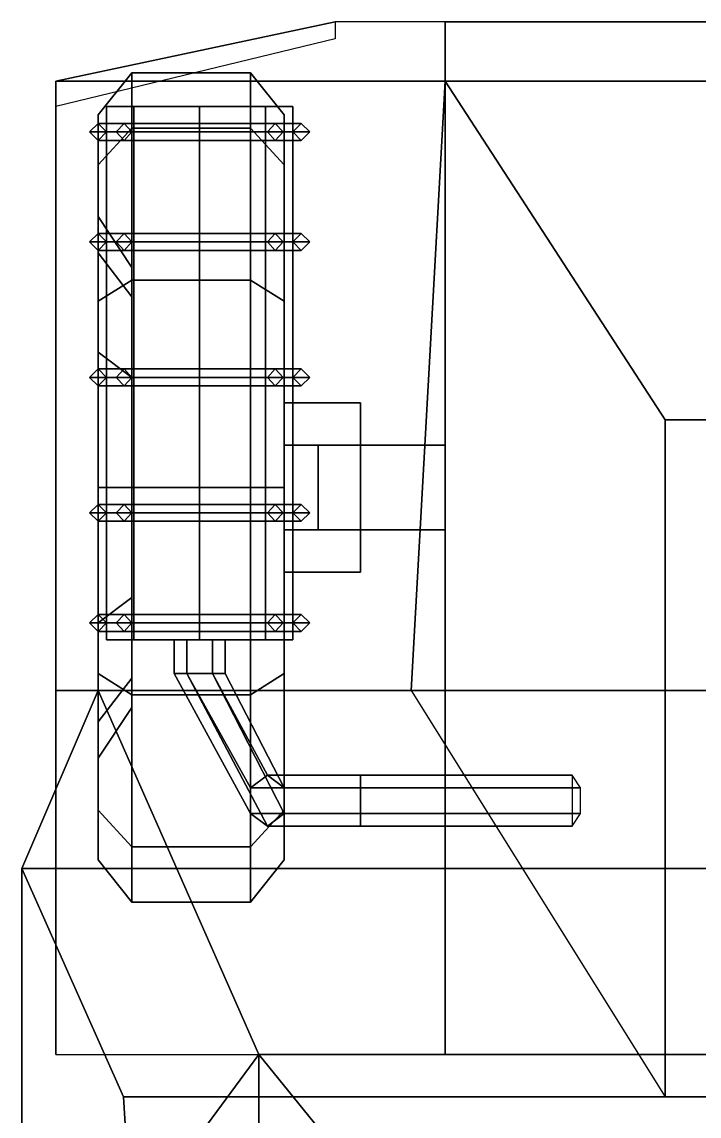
# Model space of a CAD drawing. Header units: millimetres. Extents: x -1 to 3, y -3.1 to 13.
# Drawn here: x -1 to -0.2, y 1.677 to 2.97 of the extents above; entities that cross this region are included whole.
import ezdxf

# ---------------------------------------------------------------- set-up
doc = ezdxf.new("R2010")
doc.units = ezdxf.units.MM
doc.layers.add('mudguards', color=6, linetype='Continuous')
doc.layers.add('wheels', color=2, linetype='Continuous')

msp = doc.modelspace()

# ---------------------------------------------------------------- linework, layer by layer
for points in [[(-0.5, 2.97, 0.66), (-0.5, 1.75, 0.66), (-0.5, 2.18, 1.12), (-0.5, 2.97, 0.91)], [(0.5, 2.97, 0.91), (0.5, 2.97, 0.66), (-0.5, 2.97, 0.66), (-0.5, 2.97, 0.91)], [(0.5, 2.97, 0.66), (0.5, 1.75, 0.66), (-0.5, 1.75, 0.66), (-0.5, 2.97, 0.66)], [(-0.5, 2.97, 0.91), (-0.5, 2.18, 1.12), (-0.5, 2.18, 1.12), (-0.5, 2.9, 1.12)], [(0.5, 2.9, 1.12), (0.5, 2.97, 0.91), (-0.5, 2.97, 0.91), (-0.5, 2.9, 1.12)], [(-0.5, 2.9, 1.12), (-0.54, 2.18, 1.12), (-0.24, 1.7, 1.67), (-0.24, 2.5, 1.52)], [(0.24, 2.5, 1.52), (0.5, 2.9, 1.12), (-0.5, 2.9, 1.12), (-0.24, 2.5, 1.52)], [(-0.8678, 2.87, 1.3578), (-0.9, 2.87, 1.28), (-0.9, 2.24, 1.28), (-0.8678, 2.24, 1.3578)], [(-0.9, 2.87, 1.28), (-0.8678, 2.87, 1.2022), (-0.8678, 2.24, 1.2022), (-0.9, 2.24, 1.28)], [(-0.79, 2.87, 1.39), (-0.8678, 2.87, 1.2022), (-0.9, 2.87, 1.28), (-0.8678, 2.87, 1.3578)], [(-0.79, 2.87, 1.39), (-0.8678, 2.87, 1.3578), (-0.8678, 2.24, 1.3578), (-0.79, 2.24, 1.39)], [(-0.8678, 2.87, 1.2022), (-0.79, 2.87, 1.17), (-0.79, 2.24, 1.17), (-0.8678, 2.24, 1.2022)], [(-0.7122, 2.87, 1.3578), (-0.79, 2.87, 1.17), (-0.8678, 2.87, 1.2022), (-0.79, 2.87, 1.39)], [(-0.7122, 2.87, 1.3578), (-0.79, 2.87, 1.39), (-0.79, 2.24, 1.39), (-0.7122, 2.24, 1.3578)], [(-0.79, 2.87, 1.17), (-0.7122, 2.87, 1.2022), (-0.7122, 2.24, 1.2022), (-0.79, 2.24, 1.17)], [(-0.68, 2.87, 1.28), (-0.7122, 2.87, 1.2022), (-0.79, 2.87, 1.17), (-0.7122, 2.87, 1.3578)], [(-0.68, 2.87, 1.28), (-0.7122, 2.87, 1.3578), (-0.7122, 2.24, 1.3578), (-0.68, 2.24, 1.28)], [(-0.7122, 2.87, 1.2022), (-0.68, 2.87, 1.28), (-0.68, 2.24, 1.28), (-0.7122, 2.24, 1.2022)], [(-0.91, 2.85, 1.12), (-0.92, 2.84, 1.12), (-0.92, 2.84, 1.2916), (-0.91, 2.85, 1.2896)], [(-0.9099, 2.85, 1.2899), (-0.92, 2.84, 1.2916), (-0.8885, 2.84, 1.3677), (-0.8792, 2.85, 1.3638)], [(-0.9, 2.84, 1.12), (-0.91, 2.85, 1.12), (-0.91, 2.85, 1.2896), (-0.9, 2.84, 1.2876)], [(-0.9, 2.84, 1.2876), (-0.9099, 2.85, 1.2899), (-0.8792, 2.85, 1.3638), (-0.87, 2.84, 1.36)], [(-0.8792, 2.85, 1.3638), (-0.8885, 2.84, 1.3677), (-0.79, 2.84, 1.41), (-0.79, 2.85, 1.4)], [(-0.87, 2.84, 1.36), (-0.8792, 2.85, 1.3638), (-0.79, 2.85, 1.4), (-0.79, 2.84, 1.39)], [(-0.6915, 2.84, 1.3677), (-0.7008, 2.85, 1.3638), (-0.79, 2.85, 1.4), (-0.79, 2.84, 1.41)], [(-0.7008, 2.85, 1.3638), (-0.71, 2.84, 1.36), (-0.79, 2.84, 1.39), (-0.79, 2.85, 1.4)], [(-0.67, 2.85, 1.2896), (-0.68, 2.84, 1.2876), (-0.71, 2.84, 1.36), (-0.7008, 2.85, 1.3638)], [(-0.66, 2.84, 1.2916), (-0.67, 2.85, 1.2896), (-0.7008, 2.85, 1.3638), (-0.6915, 2.84, 1.3677)], [(-0.67, 2.85, 1.12), (-0.68, 2.84, 1.12), (-0.68, 2.84, 1.2876), (-0.67, 2.85, 1.2896)], [(-0.66, 2.84, 1.12), (-0.67, 2.85, 1.12), (-0.67, 2.85, 1.2896), (-0.66, 2.84, 1.2916)], [(-0.92, 2.84, 1.12), (-0.91, 2.83, 1.12), (-0.91, 2.83, 1.2896), (-0.92, 2.84, 1.2916)], [(-0.92, 2.84, 1.2916), (-0.91, 2.83, 1.2896), (-0.8792, 2.83, 1.3638), (-0.8885, 2.84, 1.3677)], [(-0.91, 2.83, 1.12), (-0.9, 2.84, 1.12), (-0.9, 2.84, 1.2876), (-0.91, 2.83, 1.2896)], [(-0.91, 2.83, 1.2896), (-0.9, 2.84, 1.2876), (-0.87, 2.84, 1.36), (-0.8792, 2.83, 1.3638)], [(-0.8885, 2.84, 1.3677), (-0.8792, 2.83, 1.3638), (-0.79, 2.83, 1.4), (-0.79, 2.84, 1.41)], [(-0.8792, 2.83, 1.3638), (-0.87, 2.84, 1.36), (-0.79, 2.84, 1.39), (-0.79, 2.83, 1.4)], [(-0.71, 2.84, 1.36), (-0.7008, 2.83, 1.3638), (-0.79, 2.83, 1.4), (-0.79, 2.84, 1.39)], [(-0.7008, 2.83, 1.3638), (-0.6915, 2.84, 1.3677), (-0.79, 2.84, 1.41), (-0.79, 2.83, 1.4)], [(-0.68, 2.84, 1.2876), (-0.6701, 2.83, 1.2899), (-0.7008, 2.83, 1.3638), (-0.71, 2.84, 1.36)], [(-0.6701, 2.83, 1.2899), (-0.66, 2.84, 1.2916), (-0.6915, 2.84, 1.3677), (-0.7008, 2.83, 1.3638)], [(-0.68, 2.84, 1.12), (-0.67, 2.83, 1.12), (-0.67, 2.83, 1.2896), (-0.68, 2.84, 1.2876)], [(-0.67, 2.83, 1.12), (-0.66, 2.84, 1.12), (-0.66, 2.84, 1.2916), (-0.67, 2.83, 1.2896)], [(-0.91, 2.72, 1.12), (-0.92, 2.71, 1.12), (-0.92, 2.71, 1.2916), (-0.91, 2.72, 1.2896)], [(-0.9099, 2.72, 1.2899), (-0.92, 2.71, 1.2916), (-0.8885, 2.71, 1.3677), (-0.8792, 2.72, 1.3638)], [(-0.9, 2.71, 1.12), (-0.91, 2.72, 1.12), (-0.91, 2.72, 1.2896), (-0.9, 2.71, 1.2876)], [(-0.9, 2.71, 1.2876), (-0.9099, 2.72, 1.2899), (-0.8792, 2.72, 1.3638), (-0.87, 2.71, 1.36)], [(-0.8792, 2.72, 1.3638), (-0.8885, 2.71, 1.3677), (-0.79, 2.71, 1.41), (-0.79, 2.72, 1.4)], [(-0.87, 2.71, 1.36), (-0.8792, 2.72, 1.3638), (-0.79, 2.72, 1.4), (-0.79, 2.71, 1.39)], [(-0.7008, 2.72, 1.3638), (-0.71, 2.71, 1.36), (-0.79, 2.71, 1.39), (-0.79, 2.72, 1.4)], [(-0.6915, 2.71, 1.3677), (-0.7008, 2.72, 1.3638), (-0.79, 2.72, 1.4), (-0.79, 2.71, 1.41)], [(-0.67, 2.72, 1.2896), (-0.68, 2.71, 1.2876), (-0.71, 2.71, 1.36), (-0.7008, 2.72, 1.3638)], [(-0.66, 2.71, 1.2916), (-0.67, 2.72, 1.2896), (-0.7008, 2.72, 1.3638), (-0.6915, 2.71, 1.3677)], [(-0.67, 2.72, 1.12), (-0.68, 2.71, 1.12), (-0.68, 2.71, 1.2876), (-0.67, 2.72, 1.2896)], [(-0.66, 2.71, 1.12), (-0.67, 2.72, 1.12), (-0.67, 2.72, 1.2896), (-0.66, 2.71, 1.2916)], [(-0.92, 2.71, 1.12), (-0.91, 2.7, 1.12), (-0.91, 2.7, 1.2896), (-0.92, 2.71, 1.2916)], [(-0.92, 2.71, 1.2916), (-0.91, 2.7, 1.2896), (-0.8792, 2.7, 1.3638), (-0.8885, 2.71, 1.3677)], [(-0.91, 2.7, 1.12), (-0.9, 2.71, 1.12), (-0.9, 2.71, 1.2876), (-0.91, 2.7, 1.2896)], [(-0.91, 2.7, 1.2896), (-0.9, 2.71, 1.2876), (-0.87, 2.71, 1.36), (-0.8792, 2.7, 1.3638)], [(-0.8885, 2.71, 1.3677), (-0.8792, 2.7, 1.3638), (-0.79, 2.7, 1.4), (-0.79, 2.71, 1.41)], [(-0.8792, 2.7, 1.3638), (-0.87, 2.71, 1.36), (-0.79, 2.71, 1.39), (-0.79, 2.7, 1.4)], [(-0.7008, 2.7, 1.3638), (-0.6915, 2.71, 1.3677), (-0.79, 2.71, 1.41), (-0.79, 2.7, 1.4)], [(-0.71, 2.71, 1.36), (-0.7008, 2.7, 1.3638), (-0.79, 2.7, 1.4), (-0.79, 2.71, 1.39)], [(-0.68, 2.71, 1.2876), (-0.6701, 2.7, 1.2899), (-0.7008, 2.7, 1.3638), (-0.71, 2.71, 1.36)], [(-0.6701, 2.7, 1.2899), (-0.66, 2.71, 1.2916), (-0.6915, 2.71, 1.3677), (-0.7008, 2.7, 1.3638)], [(-0.68, 2.71, 1.12), (-0.67, 2.7, 1.12), (-0.67, 2.7, 1.2896), (-0.68, 2.71, 1.2876)], [(-0.67, 2.7, 1.12), (-0.66, 2.71, 1.12), (-0.66, 2.71, 1.2916), (-0.67, 2.7, 1.2896)], [(-0.91, 2.56, 1.12), (-0.92, 2.55, 1.12), (-0.92, 2.55, 1.2916), (-0.91, 2.56, 1.2896)], [(-0.9099, 2.56, 1.2899), (-0.92, 2.55, 1.2916), (-0.8885, 2.55, 1.3677), (-0.8792, 2.56, 1.3638)], [(-0.9, 2.55, 1.12), (-0.91, 2.56, 1.12), (-0.91, 2.56, 1.2896), (-0.9, 2.55, 1.2876)], [(-0.9, 2.55, 1.2876), (-0.9099, 2.56, 1.2899), (-0.8792, 2.56, 1.3638), (-0.87, 2.55, 1.36)], [(-0.8792, 2.56, 1.3638), (-0.8885, 2.55, 1.3677), (-0.79, 2.55, 1.41), (-0.79, 2.56, 1.4)], [(-0.87, 2.55, 1.36), (-0.8792, 2.56, 1.3638), (-0.79, 2.56, 1.4), (-0.79, 2.55, 1.39)], [(-0.6915, 2.55, 1.3677), (-0.7008, 2.56, 1.3638), (-0.79, 2.56, 1.4), (-0.79, 2.55, 1.41)], [(-0.7008, 2.56, 1.3638), (-0.71, 2.55, 1.36), (-0.79, 2.55, 1.39), (-0.79, 2.56, 1.4)], [(-0.67, 2.56, 1.2896), (-0.68, 2.55, 1.2876), (-0.71, 2.55, 1.36), (-0.7008, 2.56, 1.3638)], [(-0.66, 2.55, 1.2916), (-0.67, 2.56, 1.2896), (-0.7008, 2.56, 1.3638), (-0.6915, 2.55, 1.3677)], [(-0.67, 2.56, 1.12), (-0.68, 2.55, 1.12), (-0.68, 2.55, 1.2876), (-0.67, 2.56, 1.2896)], [(-0.66, 2.55, 1.12), (-0.67, 2.56, 1.12), (-0.67, 2.56, 1.2896), (-0.66, 2.55, 1.2916)], [(-0.92, 2.55, 1.12), (-0.91, 2.54, 1.12), (-0.91, 2.54, 1.2896), (-0.92, 2.55, 1.2916)], [(-0.92, 2.55, 1.2916), (-0.91, 2.54, 1.2896), (-0.8792, 2.54, 1.3638), (-0.8885, 2.55, 1.3677)], [(-0.91, 2.54, 1.12), (-0.9, 2.55, 1.12), (-0.9, 2.55, 1.2876), (-0.91, 2.54, 1.2896)], [(-0.91, 2.54, 1.2896), (-0.9, 2.55, 1.2876), (-0.87, 2.55, 1.36), (-0.8792, 2.54, 1.3638)], [(-0.8885, 2.55, 1.3677), (-0.8792, 2.54, 1.3638), (-0.79, 2.54, 1.4), (-0.79, 2.55, 1.41)], [(-0.8792, 2.54, 1.3638), (-0.87, 2.55, 1.36), (-0.79, 2.55, 1.39), (-0.79, 2.54, 1.4)], [(-0.71, 2.55, 1.36), (-0.7008, 2.54, 1.3638), (-0.79, 2.54, 1.4), (-0.79, 2.55, 1.39)], [(-0.7008, 2.54, 1.3638), (-0.6915, 2.55, 1.3677), (-0.79, 2.55, 1.41), (-0.79, 2.54, 1.4)], [(-0.68, 2.55, 1.2876), (-0.6701, 2.54, 1.2899), (-0.7008, 2.54, 1.3638), (-0.71, 2.55, 1.36)], [(-0.6701, 2.54, 1.2899), (-0.66, 2.55, 1.2916), (-0.6915, 2.55, 1.3677), (-0.7008, 2.54, 1.3638)], [(-0.68, 2.55, 1.12), (-0.67, 2.54, 1.12), (-0.67, 2.54, 1.2896), (-0.68, 2.55, 1.2876)], [(-0.67, 2.54, 1.12), (-0.66, 2.55, 1.12), (-0.66, 2.55, 1.2916), (-0.67, 2.54, 1.2896)], [(-0.6, 2.47, 0.5766), (-0.6, 2.52, 0.49), (-0.69, 2.52, 0.49), (-0.69, 2.47, 0.5766)], [(-0.6, 2.52, 0.49), (-0.6, 2.47, 0.4034), (-0.69, 2.47, 0.4034), (-0.69, 2.52, 0.49)], [(-0.6, 2.52, 0.49), (-0.6, 2.32, 0.49), (-0.6, 2.37, 0.4034), (-0.6, 2.47, 0.4034)], [(-0.6, 2.47, 0.5766), (-0.6, 2.37, 0.5766), (-0.6, 2.32, 0.49), (-0.6, 2.52, 0.49)], [(-0.24, 2.5, 1.52), (-0.24, 1.7, 1.67), (0.24, 1.7, 1.67), (0.24, 2.5, 1.52)], [(-0.65, 2.37, 0.5766), (-0.65, 2.47, 0.5766), (-0.69, 2.47, 0.5766), (-0.69, 2.37, 0.5766)], [(-0.6, 2.47, 0.4034), (-0.6, 2.37, 0.4034), (-0.69, 2.37, 0.4034), (-0.69, 2.47, 0.4034)], [(-0.5, 2.47, 0.76), (-0.5, 2.47, 0.66), (-0.6, 2.47, 0.5766), (-0.65, 2.47, 0.5766)], [(-0.65, 2.47, 0.5766), (-0.65, 2.37, 0.5766), (-0.5, 2.37, 0.76), (-0.5, 2.47, 0.76)], [(-0.5, 2.47, 0.66), (-0.5, 2.37, 0.66), (-0.6, 2.37, 0.5766), (-0.6, 2.47, 0.5766)], [(-0.91, 2.4, 1.12), (-0.92, 2.39, 1.12), (-0.92, 2.39, 1.2916), (-0.91, 2.4, 1.2896)], [(-0.9099, 2.4, 1.2899), (-0.92, 2.39, 1.2916), (-0.8885, 2.39, 1.3677), (-0.8792, 2.4, 1.3638)], [(-0.9, 2.39, 1.12), (-0.91, 2.4, 1.12), (-0.91, 2.4, 1.2896), (-0.9, 2.39, 1.2876)], [(-0.9, 2.39, 1.2876), (-0.9099, 2.4, 1.2899), (-0.8792, 2.4, 1.3638), (-0.87, 2.39, 1.36)], [(-0.8792, 2.4, 1.3638), (-0.8885, 2.39, 1.3677), (-0.79, 2.39, 1.41), (-0.79, 2.4, 1.4)], [(-0.87, 2.39, 1.36), (-0.8792, 2.4, 1.3638), (-0.79, 2.4, 1.4), (-0.79, 2.39, 1.39)], [(-0.7008, 2.4, 1.3638), (-0.71, 2.39, 1.36), (-0.79, 2.39, 1.39), (-0.79, 2.4, 1.4)], [(-0.6915, 2.39, 1.3677), (-0.7008, 2.4, 1.3638), (-0.79, 2.4, 1.4), (-0.79, 2.39, 1.41)], [(-0.67, 2.4, 1.2896), (-0.68, 2.39, 1.2876), (-0.71, 2.39, 1.36), (-0.7008, 2.4, 1.3638)], [(-0.66, 2.39, 1.2916), (-0.67, 2.4, 1.2896), (-0.7008, 2.4, 1.3638), (-0.6915, 2.39, 1.3677)], [(-0.67, 2.4, 1.12), (-0.68, 2.39, 1.12), (-0.68, 2.39, 1.2876), (-0.67, 2.4, 1.2896)], [(-0.66, 2.39, 1.12), (-0.67, 2.4, 1.12), (-0.67, 2.4, 1.2896), (-0.66, 2.39, 1.2916)], [(-0.92, 2.39, 1.12), (-0.91, 2.38, 1.12), (-0.91, 2.38, 1.2896), (-0.92, 2.39, 1.2916)], [(-0.92, 2.39, 1.2916), (-0.91, 2.38, 1.2896), (-0.8792, 2.38, 1.3638), (-0.8885, 2.39, 1.3677)], [(-0.91, 2.38, 1.12), (-0.9, 2.39, 1.12), (-0.9, 2.39, 1.2876), (-0.91, 2.38, 1.2896)], [(-0.91, 2.38, 1.2896), (-0.9, 2.39, 1.2876), (-0.87, 2.39, 1.36), (-0.8792, 2.38, 1.3638)], [(-0.8885, 2.39, 1.3677), (-0.8792, 2.38, 1.3638), (-0.79, 2.38, 1.4), (-0.79, 2.39, 1.41)], [(-0.8792, 2.38, 1.3638), (-0.87, 2.39, 1.36), (-0.79, 2.39, 1.39), (-0.79, 2.38, 1.4)], [(-0.7008, 2.38, 1.3638), (-0.6915, 2.39, 1.3677), (-0.79, 2.39, 1.41), (-0.79, 2.38, 1.4)], [(-0.71, 2.39, 1.36), (-0.7008, 2.38, 1.3638), (-0.79, 2.38, 1.4), (-0.79, 2.39, 1.39)], [(-0.68, 2.39, 1.2876), (-0.6701, 2.38, 1.2899), (-0.7008, 2.38, 1.3638), (-0.71, 2.39, 1.36)], [(-0.6701, 2.38, 1.2899), (-0.66, 2.39, 1.2916), (-0.6915, 2.39, 1.3677), (-0.7008, 2.38, 1.3638)], [(-0.68, 2.39, 1.12), (-0.67, 2.38, 1.12), (-0.67, 2.38, 1.2896), (-0.68, 2.39, 1.2876)], [(-0.67, 2.38, 1.12), (-0.66, 2.39, 1.12), (-0.66, 2.39, 1.2916), (-0.67, 2.38, 1.2896)], [(-0.6, 2.32, 0.49), (-0.6, 2.37, 0.5766), (-0.69, 2.37, 0.5766), (-0.69, 2.32, 0.49)], [(-0.6, 2.37, 0.4034), (-0.6, 2.32, 0.49), (-0.69, 2.32, 0.49), (-0.69, 2.37, 0.4034)], [(-0.65, 2.37, 0.5766), (-0.6, 2.37, 0.5766), (-0.5, 2.37, 0.66), (-0.5, 2.37, 0.76)], [(-0.91, 2.27, 1.12), (-0.92, 2.26, 1.12), (-0.92, 2.26, 1.2916), (-0.91, 2.27, 1.2896)], [(-0.9099, 2.27, 1.2899), (-0.92, 2.26, 1.2916), (-0.8885, 2.26, 1.3677), (-0.8792, 2.27, 1.3638)], [(-0.9, 2.26, 1.12), (-0.91, 2.27, 1.12), (-0.91, 2.27, 1.2896), (-0.9, 2.26, 1.2876)], [(-0.9, 2.26, 1.2876), (-0.9099, 2.27, 1.2899), (-0.8792, 2.27, 1.3638), (-0.87, 2.26, 1.36)], [(-0.8792, 2.27, 1.3638), (-0.8885, 2.26, 1.3677), (-0.79, 2.26, 1.41), (-0.79, 2.27, 1.4)], [(-0.87, 2.26, 1.36), (-0.8792, 2.27, 1.3638), (-0.79, 2.27, 1.4), (-0.79, 2.26, 1.39)], [(-0.7008, 2.27, 1.3638), (-0.71, 2.26, 1.36), (-0.79, 2.26, 1.39), (-0.79, 2.27, 1.4)], [(-0.6915, 2.26, 1.3677), (-0.7008, 2.27, 1.3638), (-0.79, 2.27, 1.4), (-0.79, 2.26, 1.41)], [(-0.67, 2.27, 1.2896), (-0.68, 2.26, 1.2876), (-0.71, 2.26, 1.36), (-0.7008, 2.27, 1.3638)], [(-0.66, 2.26, 1.2916), (-0.67, 2.27, 1.2896), (-0.7008, 2.27, 1.3638), (-0.6915, 2.26, 1.3677)], [(-0.67, 2.27, 1.12), (-0.68, 2.26, 1.12), (-0.68, 2.26, 1.2876), (-0.67, 2.27, 1.2896)], [(-0.66, 2.26, 1.12), (-0.67, 2.27, 1.12), (-0.67, 2.27, 1.2896), (-0.66, 2.26, 1.2916)], [(-0.92, 2.26, 1.12), (-0.91, 2.25, 1.12), (-0.91, 2.25, 1.2896), (-0.92, 2.26, 1.2916)], [(-0.92, 2.26, 1.2916), (-0.91, 2.25, 1.2896), (-0.8792, 2.25, 1.3638), (-0.8885, 2.26, 1.3677)], [(-0.91, 2.25, 1.12), (-0.9, 2.26, 1.12), (-0.9, 2.26, 1.2876), (-0.91, 2.25, 1.2896)], [(-0.91, 2.25, 1.2896), (-0.9, 2.26, 1.2876), (-0.87, 2.26, 1.36), (-0.8792, 2.25, 1.3638)], [(-0.8885, 2.26, 1.3677), (-0.8792, 2.25, 1.3638), (-0.79, 2.25, 1.4), (-0.79, 2.26, 1.41)], [(-0.8792, 2.25, 1.3638), (-0.87, 2.26, 1.36), (-0.79, 2.26, 1.39), (-0.79, 2.25, 1.4)], [(-0.7008, 2.25, 1.3638), (-0.6915, 2.26, 1.3677), (-0.79, 2.26, 1.41), (-0.79, 2.25, 1.4)], [(-0.71, 2.26, 1.36), (-0.7008, 2.25, 1.3638), (-0.79, 2.25, 1.4), (-0.79, 2.26, 1.39)], [(-0.68, 2.26, 1.2876), (-0.6701, 2.25, 1.2899), (-0.7008, 2.25, 1.3638), (-0.71, 2.26, 1.36)], [(-0.6701, 2.25, 1.2899), (-0.66, 2.26, 1.2916), (-0.6915, 2.26, 1.3677), (-0.7008, 2.25, 1.3638)], [(-0.68, 2.26, 1.12), (-0.67, 2.25, 1.12), (-0.67, 2.25, 1.2896), (-0.68, 2.26, 1.2876)], [(-0.67, 2.25, 1.12), (-0.66, 2.26, 1.12), (-0.66, 2.26, 1.2916), (-0.67, 2.25, 1.2896)], [(-0.8678, 2.24, 1.3578), (-0.9, 2.24, 1.28), (-0.8678, 2.24, 1.2022), (-0.79, 2.24, 1.39)], [(-0.79, 2.24, 1.39), (-0.8678, 2.24, 1.2022), (-0.79, 2.24, 1.17), (-0.7122, 2.24, 1.3578)], [(-0.805, 2.24, 1.306), (-0.82, 2.24, 1.28), (-0.82, 2.2, 1.28), (-0.805, 2.2, 1.306)], [(-0.82, 2.24, 1.28), (-0.805, 2.24, 1.254), (-0.805, 2.2, 1.254), (-0.82, 2.2, 1.28)], [(-0.775, 2.24, 1.306), (-0.805, 2.24, 1.306), (-0.805, 2.2, 1.306), (-0.775, 2.2, 1.306)], [(-0.805, 2.24, 1.254), (-0.775, 2.24, 1.254), (-0.775, 2.2, 1.254), (-0.805, 2.2, 1.254)], [(-0.7122, 2.24, 1.3578), (-0.79, 2.24, 1.17), (-0.7122, 2.24, 1.2022), (-0.68, 2.24, 1.28)], [(-0.76, 2.24, 1.28), (-0.775, 2.24, 1.306), (-0.775, 2.2, 1.306), (-0.76, 2.2, 1.28)], [(-0.775, 2.24, 1.254), (-0.76, 2.24, 1.28), (-0.76, 2.2, 1.28), (-0.775, 2.2, 1.254)], [(-0.805, 2.2, 1.306), (-0.82, 2.2, 1.28), (-0.73, 2.035, 1.416), (-0.73, 2.065, 1.416)], [(-0.82, 2.2, 1.28), (-0.805, 2.2, 1.254), (-0.71, 2.02, 1.39), (-0.73, 2.035, 1.416)], [(-0.775, 2.2, 1.306), (-0.805, 2.2, 1.306), (-0.73, 2.065, 1.416), (-0.71, 2.08, 1.39)], [(-0.805, 2.2, 1.254), (-0.775, 2.2, 1.254), (-0.69, 2.035, 1.364), (-0.71, 2.02, 1.39)], [(-0.76, 2.2, 1.28), (-0.775, 2.2, 1.306), (-0.71, 2.08, 1.39), (-0.69, 2.065, 1.364)], [(-0.775, 2.2, 1.254), (-0.76, 2.2, 1.28), (-0.69, 2.065, 1.364), (-0.69, 2.035, 1.364)], [(-0.91, 2.18, 1.12), (-0.72, 1.75, 0.66), (-1, 1.37, 1.36), (-1, 1.97, 1.36)], [(1, 1.97, 1.36), (0.91, 2.18, 1.12), (-0.91, 2.18, 1.12), (-1, 1.97, 1.36)], [(0.91, 2.18, 1.12), (0.72, 1.75, 0.66), (-0.72, 1.75, 0.66), (-0.91, 2.18, 1.12)], [(-0.71, 2.08, 1.39), (-0.73, 2.065, 1.416), (-0.6, 2.065, 1.456), (-0.6, 2.08, 1.43)], [(-0.69, 2.065, 1.364), (-0.71, 2.08, 1.39), (-0.6, 2.08, 1.43), (-0.6, 2.065, 1.404)], [(-0.34, 2.065, 1.416), (-0.35, 2.08, 1.39), (-0.6, 2.08, 1.43), (-0.6, 2.065, 1.456)], [(-0.35, 2.08, 1.39), (-0.35, 2.065, 1.364), (-0.6, 2.065, 1.404), (-0.6, 2.08, 1.43)], [(-0.73, 2.065, 1.416), (-0.73, 2.035, 1.416), (-0.6, 2.035, 1.456), (-0.6, 2.065, 1.456)], [(-0.69, 2.035, 1.364), (-0.69, 2.065, 1.364), (-0.6, 2.065, 1.404), (-0.6, 2.035, 1.404)], [(-0.34, 2.035, 1.416), (-0.34, 2.065, 1.416), (-0.6, 2.065, 1.456), (-0.6, 2.035, 1.456)], [(-0.35, 2.065, 1.364), (-0.35, 2.035, 1.364), (-0.6, 2.035, 1.404), (-0.6, 2.065, 1.404)], [(-0.73, 2.035, 1.416), (-0.71, 2.02, 1.39), (-0.6, 2.02, 1.43), (-0.6, 2.035, 1.456)], [(-0.71, 2.02, 1.39), (-0.69, 2.035, 1.364), (-0.6, 2.035, 1.404), (-0.6, 2.02, 1.43)], [(-0.35, 2.02, 1.39), (-0.34, 2.035, 1.416), (-0.6, 2.035, 1.456), (-0.6, 2.02, 1.43)], [(-0.35, 2.035, 1.364), (-0.35, 2.02, 1.39), (-0.6, 2.02, 1.43), (-0.6, 2.035, 1.404)], [(0.88, 1.7, 1.67), (1, 1.97, 1.36), (-1, 1.97, 1.36), (-0.88, 1.7, 1.67)], [(-1, 1.97, 1.36), (-1, 1.37, 1.36), (-0.86, 1.37, 1.73), (-0.88, 1.7, 1.67)], [(-0.72, 1.75, 0.66), (-0.72, 1.44, 0.66), (-1, 1.37, 1.36)], [(0.72, 1.75, 0.66), (0.59, 1.59, 0.66), (-0.59, 1.59, 0.66), (-0.72, 1.75, 0.66)], [(-0.59, 1.59, 0.66), (-0.59, 1.44, 0.66), (-0.72, 1.44, 0.66), (-0.72, 1.75, 0.66)], [(-0.88, 1.7, 1.67), (-0.86, 1.37, 1.73), (0.86, 1.37, 1.73), (0.88, 1.7, 1.67)]]:
    msp.add_3dface(points)
at = {"layer": 'mudguards'}
for points in [[(-0.5, 2.9, 1.12), (-0.5, 2.97, 0.91), (-0.63, 2.97, 0.91), (-0.96, 2.9, 1.12)], [(-0.96, 2.9, 1.12), (-0.63, 2.97, 0.91), (-0.63, 2.95, 0.9), (-0.96, 2.87, 1.09)], [(-0.54, 2.18, 1.12), (-0.5, 2.9, 1.12), (-0.96, 2.9, 1.12), (-0.96, 2.18, 1.12)], [(-0.96, 2.18, 1.12), (-0.96, 2.9, 1.12), (-0.96, 2.87, 1.09), (-0.96, 2.19, 1.09)], [(-0.96, 1.75, 0.66), (-0.96, 2.18, 1.12), (-0.96, 2.19, 1.09), (-0.96, 1.78, 0.65)], [(-0.72, 1.75, 0.66), (-0.91, 2.18, 1.12), (-0.96, 2.18, 1.12), (-0.96, 1.75, 0.66)]]:
    msp.add_3dface(points, dxfattribs=at)
at = {"layer": 'wheels'}
for points in [[(-0.87, 2.8444, 0.735), (-0.87, 2.91, 0.49), (-0.91, 2.86, 0.49), (-0.91, 2.8011, 0.71)], [(-0.87, 2.91, 0.49), (-0.87, 2.8444, 0.245), (-0.91, 2.8011, 0.27), (-0.91, 2.86, 0.49)], [(-0.73, 2.8444, 0.735), (-0.73, 2.91, 0.49), (-0.87, 2.91, 0.49), (-0.87, 2.8444, 0.735)], [(-0.73, 2.91, 0.49), (-0.73, 2.8444, 0.245), (-0.87, 2.8444, 0.245), (-0.87, 2.91, 0.49)], [(-0.73, 2.8444, 0.245), (-0.73, 2.91, 0.49), (-0.69, 2.86, 0.49), (-0.69, 2.8011, 0.27)], [(-0.73, 2.91, 0.49), (-0.73, 2.8444, 0.735), (-0.69, 2.8011, 0.71), (-0.69, 2.86, 0.49)], [(-0.91, 2.8011, 0.71), (-0.91, 2.86, 0.49), (-0.91, 2.74, 0.49), (-0.91, 2.6971, 0.65)], [(-0.91, 2.86, 0.49), (-0.91, 2.8011, 0.27), (-0.91, 2.6971, 0.33), (-0.91, 2.74, 0.49)], [(-0.69, 2.8011, 0.71), (-0.69, 2.2, 0.8711), (-0.69, 2.0389, 0.71), (-0.69, 2.86, 0.49)], [(-0.69, 2.86, 0.49), (-0.69, 2.0389, 0.71), (-0.69, 1.98, 0.49), (-0.69, 2.8011, 0.27)], [(-0.87, 2.665, 0.9144), (-0.87, 2.8444, 0.735), (-0.91, 2.8011, 0.71), (-0.91, 2.64, 0.8711)], [(-0.87, 2.8444, 0.245), (-0.87, 2.665, 0.0656), (-0.91, 2.64, 0.1089), (-0.91, 2.8011, 0.27)], [(-0.73, 2.665, 0.9144), (-0.73, 2.8444, 0.735), (-0.87, 2.8444, 0.735), (-0.87, 2.665, 0.9144)], [(-0.73, 2.8444, 0.245), (-0.73, 2.665, 0.0656), (-0.87, 2.665, 0.0656), (-0.87, 2.8444, 0.245)], [(-0.73, 2.665, 0.0656), (-0.73, 2.8444, 0.245), (-0.69, 2.8011, 0.27), (-0.69, 2.64, 0.1089)], [(-0.73, 2.8444, 0.735), (-0.73, 2.665, 0.9144), (-0.69, 2.64, 0.8711), (-0.69, 2.8011, 0.71)], [(-0.91, 2.64, 0.8711), (-0.91, 2.8011, 0.71), (-0.91, 2.6971, 0.65), (-0.91, 2.58, 0.7671)], [(-0.91, 2.8011, 0.27), (-0.91, 2.64, 0.1089), (-0.91, 2.58, 0.2129), (-0.91, 2.6971, 0.33)], [(-0.69, 2.64, 0.8711), (-0.69, 2.42, 0.93), (-0.69, 2.2, 0.8711), (-0.69, 2.8011, 0.71)], [(-0.69, 2.8011, 0.27), (-0.69, 1.98, 0.49), (-0.69, 2.0389, 0.27), (-0.69, 2.64, 0.1089)], [(-0.91, 2.74, 0.49), (-0.91, 2.6971, 0.33), (-0.87, 2.6452, 0.36), (-0.87, 2.68, 0.49)], [(-0.91, 2.6971, 0.65), (-0.91, 2.74, 0.49), (-0.87, 2.68, 0.49), (-0.87, 2.6452, 0.62)], [(-0.91, 2.6971, 0.33), (-0.91, 2.58, 0.2129), (-0.87, 2.55, 0.2648), (-0.87, 2.6452, 0.36)], [(-0.91, 2.58, 0.7671), (-0.91, 2.6971, 0.65), (-0.87, 2.6452, 0.62), (-0.87, 2.55, 0.7152)], [(-0.87, 2.29, 0.7152), (-0.87, 2.6452, 0.62), (-0.87, 2.68, 0.49), (-0.87, 2.1948, 0.62)], [(-0.87, 2.1948, 0.62), (-0.87, 2.68, 0.49), (-0.87, 2.6452, 0.36), (-0.87, 2.16, 0.49)], [(-0.87, 2.42, 0.98), (-0.87, 2.665, 0.9144), (-0.91, 2.64, 0.8711), (-0.91, 2.42, 0.93)], [(-0.87, 2.665, 0.0656), (-0.87, 2.42), (-0.91, 2.42, 0.05), (-0.91, 2.64, 0.1089)], [(-0.73, 2.42, 0.98), (-0.73, 2.665, 0.9144), (-0.87, 2.665, 0.9144), (-0.87, 2.42, 0.98)], [(-0.73, 2.665, 0.0656), (-0.73, 2.42), (-0.87, 2.42), (-0.87, 2.665, 0.0656)], [(-0.73, 2.42), (-0.73, 2.665, 0.0656), (-0.69, 2.64, 0.1089), (-0.69, 2.42, 0.05)], [(-0.73, 2.665, 0.9144), (-0.73, 2.42, 0.98), (-0.69, 2.42, 0.93), (-0.69, 2.64, 0.8711)], [(-0.91, 2.42, 0.93), (-0.91, 2.64, 0.8711), (-0.91, 2.58, 0.7671), (-0.91, 2.42, 0.81)], [(-0.91, 2.64, 0.1089), (-0.91, 2.42, 0.05), (-0.91, 2.42, 0.17), (-0.91, 2.58, 0.2129)], [(-0.87, 2.42, 0.75), (-0.87, 2.55, 0.7152), (-0.87, 2.6452, 0.62), (-0.87, 2.29, 0.7152)], [(-0.87, 2.16, 0.49), (-0.87, 2.6452, 0.36), (-0.87, 2.55, 0.2648), (-0.87, 2.1948, 0.36)], [(-0.69, 2.64, 0.1089), (-0.69, 2.0389, 0.27), (-0.69, 2.2, 0.1089), (-0.69, 2.42, 0.05)], [(-0.91, 2.58, 0.2129), (-0.91, 2.42, 0.17), (-0.87, 2.42, 0.23), (-0.87, 2.55, 0.2648)], [(-0.91, 2.42, 0.81), (-0.91, 2.58, 0.7671), (-0.87, 2.55, 0.7152), (-0.87, 2.42, 0.75)], [(-0.87, 2.1948, 0.36), (-0.87, 2.55, 0.2648), (-0.87, 2.42, 0.23), (-0.87, 2.29, 0.2648)], [(-0.91, 2.42, 0.17), (-0.91, 2.26, 0.2129), (-0.87, 2.29, 0.2648), (-0.87, 2.42, 0.23)], [(-0.91, 2.26, 0.7671), (-0.91, 2.42, 0.81), (-0.87, 2.42, 0.75), (-0.87, 2.29, 0.7152)], [(-0.87, 2.175, 0.9144), (-0.87, 2.42, 0.98), (-0.91, 2.42, 0.93), (-0.91, 2.2, 0.8711)], [(-0.87, 2.42), (-0.87, 2.175, 0.0656), (-0.91, 2.2, 0.1089), (-0.91, 2.42, 0.05)], [(-0.91, 2.2, 0.8711), (-0.91, 2.42, 0.93), (-0.91, 2.42, 0.81), (-0.91, 2.26, 0.7671)], [(-0.91, 2.42, 0.05), (-0.91, 2.2, 0.1089), (-0.91, 2.26, 0.2129), (-0.91, 2.42, 0.17)], [(-0.73, 2.175, 0.9144), (-0.73, 2.42, 0.98), (-0.87, 2.42, 0.98), (-0.87, 2.175, 0.9144)], [(-0.73, 2.42), (-0.73, 2.175, 0.0656), (-0.87, 2.175, 0.0656), (-0.87, 2.42)], [(-0.73, 2.175, 0.0656), (-0.73, 2.42), (-0.69, 2.42, 0.05), (-0.69, 2.2, 0.1089)], [(-0.73, 2.42, 0.98), (-0.73, 2.175, 0.9144), (-0.69, 2.2, 0.8711), (-0.69, 2.42, 0.93)], [(-0.91, 2.26, 0.2129), (-0.91, 2.1429, 0.33), (-0.87, 2.1948, 0.36), (-0.87, 2.29, 0.2648)], [(-0.91, 2.1429, 0.65), (-0.91, 2.26, 0.7671), (-0.87, 2.29, 0.7152), (-0.87, 2.1948, 0.62)], [(-0.91, 2.2, 0.1089), (-0.91, 2.0389, 0.27), (-0.91, 2.1429, 0.33), (-0.91, 2.26, 0.2129)], [(-0.91, 2.0389, 0.71), (-0.91, 2.2, 0.8711), (-0.91, 2.26, 0.7671), (-0.91, 2.1429, 0.65)], [(-0.87, 1.9956, 0.735), (-0.87, 2.175, 0.9144), (-0.91, 2.2, 0.8711), (-0.91, 2.0389, 0.71)], [(-0.87, 2.175, 0.0656), (-0.87, 1.9956, 0.245), (-0.91, 2.0389, 0.27), (-0.91, 2.2, 0.1089)], [(-0.73, 2.175, 0.9144), (-0.73, 1.9956, 0.735), (-0.69, 2.0389, 0.71), (-0.69, 2.2, 0.8711)], [(-0.73, 1.9956, 0.245), (-0.73, 2.175, 0.0656), (-0.69, 2.2, 0.1089), (-0.69, 2.0389, 0.27)], [(-0.91, 2.1429, 0.33), (-0.91, 2.1, 0.49), (-0.87, 2.16, 0.49), (-0.87, 2.1948, 0.36)], [(-0.91, 2.1, 0.49), (-0.91, 2.1429, 0.65), (-0.87, 2.1948, 0.62), (-0.87, 2.16, 0.49)], [(-0.73, 1.9956, 0.735), (-0.73, 2.175, 0.9144), (-0.87, 2.175, 0.9144), (-0.87, 1.9956, 0.735)], [(-0.73, 2.175, 0.0656), (-0.73, 1.9956, 0.245), (-0.87, 1.9956, 0.245), (-0.87, 2.175, 0.0656)], [(-0.91, 2.0389, 0.27), (-0.91, 1.98, 0.49), (-0.91, 2.1, 0.49), (-0.91, 2.1429, 0.33)], [(-0.91, 1.98, 0.49), (-0.91, 2.0389, 0.71), (-0.91, 2.1429, 0.65), (-0.91, 2.1, 0.49)], [(-0.87, 1.93, 0.49), (-0.87, 1.9956, 0.735), (-0.91, 2.0389, 0.71), (-0.91, 1.98, 0.49)], [(-0.87, 1.9956, 0.245), (-0.87, 1.93, 0.49), (-0.91, 1.98, 0.49), (-0.91, 2.0389, 0.27)], [(-0.73, 1.93, 0.49), (-0.73, 1.9956, 0.245), (-0.69, 2.0389, 0.27), (-0.69, 1.98, 0.49)], [(-0.73, 1.9956, 0.735), (-0.73, 1.93, 0.49), (-0.69, 1.98, 0.49), (-0.69, 2.0389, 0.71)], [(-0.73, 1.93, 0.49), (-0.73, 1.9956, 0.735), (-0.87, 1.9956, 0.735), (-0.87, 1.93, 0.49)], [(-0.73, 1.9956, 0.245), (-0.73, 1.93, 0.49), (-0.87, 1.93, 0.49), (-0.87, 1.9956, 0.245)]]:
    msp.add_3dface(points, dxfattribs=at)

doc.saveas('drawing.dxf')
